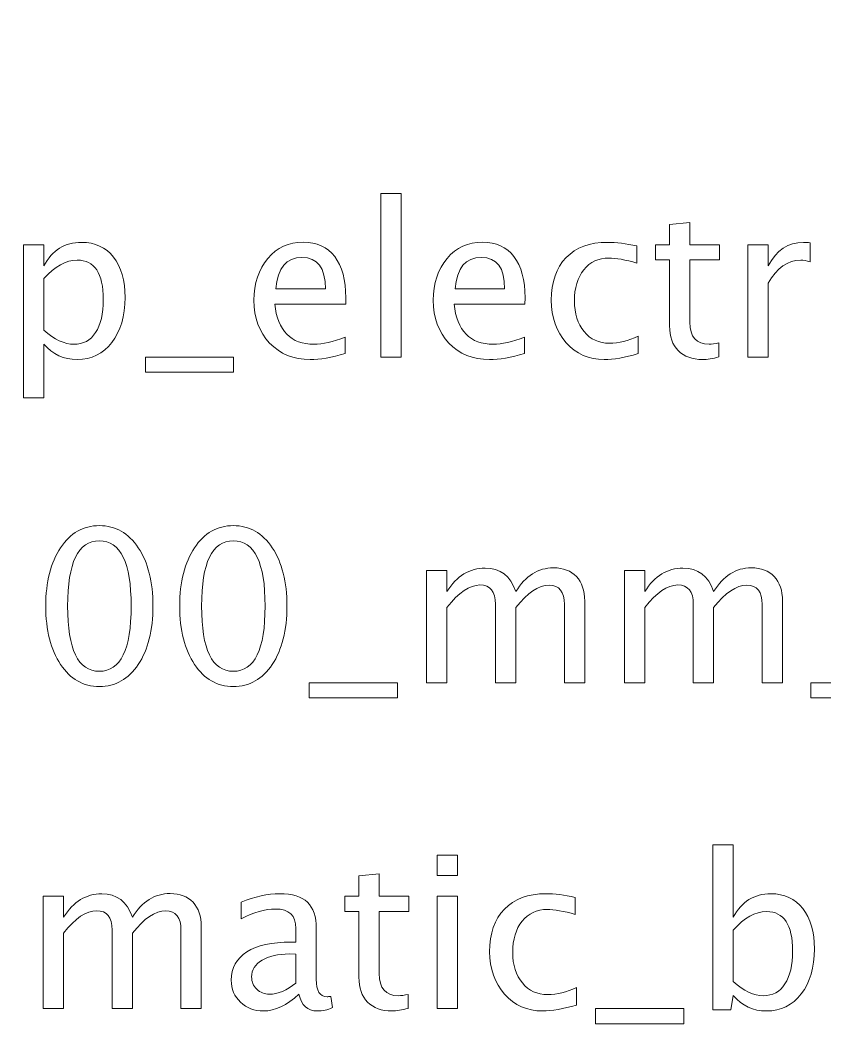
# Model space of a CAD drawing. Header units: centimetres. Extents: x -6.7 to 6.7, y -12.1 to 12.1.
# Drawn here: x -0.966 to 1.444, y 3.035 to 6.1 of the extents above; entities that cross this region are included whole.
import ezdxf

# ---------------------------------------------------------------- set-up
doc = ezdxf.new("R2010")
doc.units = ezdxf.units.CM
doc.header["$MEASUREMENT"] = 0
doc.layers.add('Layer 1', color=7, linetype='Continuous')

msp = doc.modelspace()

# ---------------------------------------------------------------- linework, layer by layer
at = {"layer": 'Layer 1', "lineweight": 53}
msp.add_open_spline([(6.2, 12.05), (6.2, 12.05), (-6.2, 12.05), (-6.2, 12.05), (-6.2, 12.05), (-6.47614, 12.05), (-6.7, 11.82614), (-6.7, 11.55), (-6.7, 11.55), (-6.7, 11.55), (-6.7, 0.65), (-6.7, 0.65), (-6.7, 0.65), (-6.7, 0.37386), (-6.47614, 0.15), (-6.2, 0.15), (-6.2, 0.15), (-6.2, 0.15), (6.2, 0.15), (6.2, 0.15), (6.2, 0.15), (6.47614, 0.15), (6.7, 0.37386), (6.7, 0.65), (6.7, 0.65), (6.7, 0.65), (6.7, 11.55), (6.7, 11.55), (6.7, 11.55), (6.7, 11.82614), (6.47614, 12.05), (6.2, 12.05)], degree=3, knots=[0, 0, 0, 0, 0.1111111, 0.1111111, 0.1111111, 0.1111111, 0.2222222, 0.2222222, 0.2222222, 0.2222222, 0.3333333, 0.3333333, 0.3333333, 0.3333333, 0.4444444, 0.4444444, 0.4444444, 0.4444444, 0.5555556, 0.5555556, 0.5555556, 0.5555556, 0.6666667, 0.6666667, 0.6666667, 0.6666667, 0.7777778, 0.7777778, 0.7777778, 0.7777778, 1, 1, 1, 1], dxfattribs=at)
at = {"layer": 'Layer 1', "color": 5, "lineweight": 9}
for points, knots in [([(0.11458, 5.09174), (0.11458, 5.09174), (0.11458, 5.58133), (0.11458, 5.58133), (0.11458, 5.58133), (0.11458, 5.58133), (0.17554, 5.58133), (0.17554, 5.58133), (0.17554, 5.58133), (0.17554, 5.58133), (0.17554, 5.09174), (0.17554, 5.09174), (0.17554, 5.09174), (0.17554, 5.09174), (0.11458, 5.09174), (0.11458, 5.09174)], [0, 0, 0, 0, 0.2, 0.2, 0.2, 0.2, 0.4, 0.4, 0.4, 0.4, 0.6, 0.6, 0.6, 0.6, 1, 1, 1, 1]), ([(1.12764, 5.09185), (1.1088, 5.08666), (1.09239, 5.08412), (1.07853, 5.08412), (1.07853, 5.08412), (1.04741, 5.08412), (1.02318, 5.09301), (1.00582, 5.11079), (1.00582, 5.11079), (0.98836, 5.12857), (0.97968, 5.15323), (0.97968, 5.18487), (0.97968, 5.18487), (0.97968, 5.18487), (0.97968, 5.38257), (0.97968, 5.38257), (0.97968, 5.38257), (0.97968, 5.38257), (0.93756, 5.38257), (0.93756, 5.38257), (0.93756, 5.38257), (0.93756, 5.38257), (0.93756, 5.42829), (0.93756, 5.42829), (0.93756, 5.42829), (0.93756, 5.42829), (0.97968, 5.42829), (0.97968, 5.42829), (0.97968, 5.42829), (0.97968, 5.42829), (0.97968, 5.48914), (0.97968, 5.48914), (0.97968, 5.48914), (0.97968, 5.48914), (1.04064, 5.49497), (1.04064, 5.49497), (1.04064, 5.49497), (1.04064, 5.49497), (1.04064, 5.42829), (1.04064, 5.42829), (1.04064, 5.42829), (1.04064, 5.42829), (1.12891, 5.42829), (1.12891, 5.42829), (1.12891, 5.42829), (1.12891, 5.42829), (1.12891, 5.38257), (1.12891, 5.38257), (1.12891, 5.38257), (1.12891, 5.38257), (1.04064, 5.38257), (1.04064, 5.38257), (1.04064, 5.38257), (1.04064, 5.38257), (1.04064, 5.19588), (1.04064, 5.19588), (1.04064, 5.19588), (1.04064, 5.15185), (1.0598, 5.12984), (1.098, 5.12984), (1.098, 5.12984), (1.10615, 5.12984), (1.11599, 5.13122), (1.12764, 5.13386), (1.12764, 5.13386), (1.12764, 5.13386), (1.12764, 5.09185), (1.12764, 5.09185)], [0, 0, 0, 0, 0.0555556, 0.0555556, 0.0555556, 0.0555556, 0.1111111, 0.1111111, 0.1111111, 0.1111111, 0.1666667, 0.1666667, 0.1666667, 0.1666667, 0.2222222, 0.2222222, 0.2222222, 0.2222222, 0.2777778, 0.2777778, 0.2777778, 0.2777778, 0.3333333, 0.3333333, 0.3333333, 0.3333333, 0.3888889, 0.3888889, 0.3888889, 0.3888889, 0.4444444, 0.4444444, 0.4444444, 0.4444444, 0.5, 0.5, 0.5, 0.5, 0.5555556, 0.5555556, 0.5555556, 0.5555556, 0.6111111, 0.6111111, 0.6111111, 0.6111111, 0.6666667, 0.6666667, 0.6666667, 0.6666667, 0.7222222, 0.7222222, 0.7222222, 0.7222222, 0.7777778, 0.7777778, 0.7777778, 0.7777778, 0.8333333, 0.8333333, 0.8333333, 0.8333333, 0.8888889, 0.8888889, 0.8888889, 0.8888889, 1, 1, 1, 1]), ([(-0.95635, 4.96918), (-0.95635, 4.96918), (-0.95635, 5.42829), (-0.95635, 5.42829), (-0.95635, 5.42829), (-0.95635, 5.42829), (-0.89539, 5.42829), (-0.89539, 5.42829), (-0.89539, 5.42829), (-0.89539, 5.42829), (-0.89539, 5.36468), (-0.89539, 5.36468), (-0.89539, 5.36468), (-0.87041, 5.41178), (-0.83284, 5.43528), (-0.78277, 5.43528), (-0.78277, 5.43528), (-0.74224, 5.43528), (-0.71038, 5.42056), (-0.6871, 5.39104), (-0.6871, 5.39104), (-0.66382, 5.36151), (-0.65217, 5.32119), (-0.65217, 5.27007), (-0.65217, 5.27007), (-0.65217, 5.2144), (-0.6654, 5.16942), (-0.69176, 5.13534), (-0.69176, 5.13534), (-0.71811, 5.10116), (-0.75282, 5.08412), (-0.79579, 5.08412), (-0.79579, 5.08412), (-0.8357, 5.08412), (-0.86893, 5.09936), (-0.89539, 5.12995), (-0.89539, 5.12995), (-0.89539, 5.12995), (-0.89539, 4.96918), (-0.89539, 4.96918), (-0.89539, 4.96918), (-0.89539, 4.96918), (-0.95635, 4.96918), (-0.95635, 4.96918)], [0, 0, 0, 0, 0.0833333, 0.0833333, 0.0833333, 0.0833333, 0.1666667, 0.1666667, 0.1666667, 0.1666667, 0.25, 0.25, 0.25, 0.25, 0.3333333, 0.3333333, 0.3333333, 0.3333333, 0.4166667, 0.4166667, 0.4166667, 0.4166667, 0.5, 0.5, 0.5, 0.5, 0.5833333, 0.5833333, 0.5833333, 0.5833333, 0.6666667, 0.6666667, 0.6666667, 0.6666667, 0.75, 0.75, 0.75, 0.75, 0.8333333, 0.8333333, 0.8333333, 0.8333333, 1, 1, 1, 1]), ([(0.00781, 5.10254), (-0.03315, 5.09026), (-0.06818, 5.08412), (-0.0974, 5.08412), (-0.0974, 5.08412), (-0.14725, 5.08412), (-0.18778, 5.10063), (-0.21901, 5.13354), (-0.21901, 5.13354), (-0.25023, 5.16646), (-0.26589, 5.20911), (-0.26589, 5.2616), (-0.26589, 5.2616), (-0.26589, 5.31251), (-0.25213, 5.35431), (-0.22451, 5.38702), (-0.22451, 5.38702), (-0.19689, 5.41961), (-0.16154, 5.43591), (-0.11846, 5.43591), (-0.11846, 5.43591), (-0.07771, 5.43591), (-0.04617, 5.42141), (-0.02394, 5.39241), (-0.02394, 5.39241), (-0.00172, 5.36341), (0.00939, 5.32235), (0.00939, 5.26912), (0.00939, 5.26912), (0.00939, 5.26912), (0.00908, 5.25049), (0.00908, 5.25049), (0.00908, 5.25049), (0.00908, 5.25049), (-0.20366, 5.25049), (-0.20366, 5.25049), (-0.20366, 5.25049), (-0.19477, 5.17006), (-0.15551, 5.12984), (-0.08597, 5.12984), (-0.08597, 5.12984), (-0.06046, 5.12984), (-0.02924, 5.13704), (0.00781, 5.15143), (0.00781, 5.15143), (0.00781, 5.15143), (0.00781, 5.10254), (0.00781, 5.10254)], [0, 0, 0, 0, 0.0769231, 0.0769231, 0.0769231, 0.0769231, 0.1538462, 0.1538462, 0.1538462, 0.1538462, 0.2307692, 0.2307692, 0.2307692, 0.2307692, 0.3076923, 0.3076923, 0.3076923, 0.3076923, 0.3846154, 0.3846154, 0.3846154, 0.3846154, 0.4615385, 0.4615385, 0.4615385, 0.4615385, 0.5384615, 0.5384615, 0.5384615, 0.5384615, 0.6153846, 0.6153846, 0.6153846, 0.6153846, 0.6923077, 0.6923077, 0.6923077, 0.6923077, 0.7692308, 0.7692308, 0.7692308, 0.7692308, 0.8461538, 0.8461538, 0.8461538, 0.8461538, 1, 1, 1, 1]), ([(0.54514, 5.10254), (0.50418, 5.09026), (0.46915, 5.08412), (0.43993, 5.08412), (0.43993, 5.08412), (0.39008, 5.08412), (0.34955, 5.10063), (0.31832, 5.13354), (0.31832, 5.13354), (0.2871, 5.16646), (0.27144, 5.20911), (0.27144, 5.2616), (0.27144, 5.2616), (0.27144, 5.31251), (0.2852, 5.35431), (0.31282, 5.38702), (0.31282, 5.38702), (0.34044, 5.41961), (0.37579, 5.43591), (0.41887, 5.43591), (0.41887, 5.43591), (0.45962, 5.43591), (0.49116, 5.42141), (0.51339, 5.39241), (0.51339, 5.39241), (0.53561, 5.36341), (0.54672, 5.32235), (0.54672, 5.26912), (0.54672, 5.26912), (0.54672, 5.26912), (0.54641, 5.25049), (0.54641, 5.25049), (0.54641, 5.25049), (0.54641, 5.25049), (0.33367, 5.25049), (0.33367, 5.25049), (0.33367, 5.25049), (0.34256, 5.17006), (0.38182, 5.12984), (0.45136, 5.12984), (0.45136, 5.12984), (0.47687, 5.12984), (0.50809, 5.13704), (0.54514, 5.15143), (0.54514, 5.15143), (0.54514, 5.15143), (0.54514, 5.10254), (0.54514, 5.10254)], [0, 0, 0, 0, 0.0769231, 0.0769231, 0.0769231, 0.0769231, 0.1538462, 0.1538462, 0.1538462, 0.1538462, 0.2307692, 0.2307692, 0.2307692, 0.2307692, 0.3076923, 0.3076923, 0.3076923, 0.3076923, 0.3846154, 0.3846154, 0.3846154, 0.3846154, 0.4615385, 0.4615385, 0.4615385, 0.4615385, 0.5384615, 0.5384615, 0.5384615, 0.5384615, 0.6153846, 0.6153846, 0.6153846, 0.6153846, 0.6923077, 0.6923077, 0.6923077, 0.6923077, 0.7692308, 0.7692308, 0.7692308, 0.7692308, 0.8461538, 0.8461538, 0.8461538, 0.8461538, 1, 1, 1, 1]), ([(0.8856, 5.1019), (0.84612, 5.09005), (0.81205, 5.08412), (0.78336, 5.08412), (0.78336, 5.08412), (0.73785, 5.08412), (0.70017, 5.10095), (0.67022, 5.1345), (0.67022, 5.1345), (0.64027, 5.16815), (0.62524, 5.21059), (0.62524, 5.26171), (0.62524, 5.26171), (0.62524, 5.31632), (0.64006, 5.35897), (0.66969, 5.38945), (0.66969, 5.38945), (0.69932, 5.42004), (0.7407, 5.43528), (0.79383, 5.43528), (0.79383, 5.43528), (0.81998, 5.43528), (0.84941, 5.43168), (0.88179, 5.42448), (0.88179, 5.42448), (0.88179, 5.42448), (0.88179, 5.37305), (0.88179, 5.37305), (0.88179, 5.37305), (0.84739, 5.38321), (0.81935, 5.38829), (0.79775, 5.38829), (0.79775, 5.38829), (0.76642, 5.38829), (0.74134, 5.37654), (0.72261, 5.35315), (0.72261, 5.35315), (0.70387, 5.32976), (0.69446, 5.29854), (0.69446, 5.25959), (0.69446, 5.25959), (0.69446, 5.22181), (0.70419, 5.19133), (0.72356, 5.16794), (0.72356, 5.16794), (0.74293, 5.14466), (0.76822, 5.13302), (0.79965, 5.13302), (0.79965, 5.13302), (0.8275, 5.13302), (0.85607, 5.14021), (0.8856, 5.15461), (0.8856, 5.15461), (0.8856, 5.15461), (0.8856, 5.1019), (0.8856, 5.1019)], [0, 0, 0, 0, 0.0666667, 0.0666667, 0.0666667, 0.0666667, 0.1333333, 0.1333333, 0.1333333, 0.1333333, 0.2, 0.2, 0.2, 0.2, 0.2666667, 0.2666667, 0.2666667, 0.2666667, 0.3333333, 0.3333333, 0.3333333, 0.3333333, 0.4, 0.4, 0.4, 0.4, 0.4666667, 0.4666667, 0.4666667, 0.4666667, 0.5333333, 0.5333333, 0.5333333, 0.5333333, 0.6, 0.6, 0.6, 0.6, 0.6666667, 0.6666667, 0.6666667, 0.6666667, 0.7333333, 0.7333333, 0.7333333, 0.7333333, 0.8, 0.8, 0.8, 0.8, 0.8666667, 0.8666667, 0.8666667, 0.8666667, 1, 1, 1, 1]), ([(1.21463, 5.09174), (1.21463, 5.09174), (1.21463, 5.42829), (1.21463, 5.42829), (1.21463, 5.42829), (1.21463, 5.42829), (1.27559, 5.42829), (1.27559, 5.42829), (1.27559, 5.42829), (1.27559, 5.42829), (1.27559, 5.36468), (1.27559, 5.36468), (1.27559, 5.36468), (1.29983, 5.41178), (1.33496, 5.43528), (1.38112, 5.43528), (1.38112, 5.43528), (1.38736, 5.43528), (1.39392, 5.43475), (1.4007, 5.43369), (1.4007, 5.43369), (1.4007, 5.43369), (1.4007, 5.37664), (1.4007, 5.37664), (1.4007, 5.37664), (1.39011, 5.38014), (1.3808, 5.38194), (1.37276, 5.38194), (1.37276, 5.38194), (1.33401, 5.38194), (1.30163, 5.35908), (1.27559, 5.31325), (1.27559, 5.31325), (1.27559, 5.31325), (1.27559, 5.09174), (1.27559, 5.09174), (1.27559, 5.09174), (1.27559, 5.09174), (1.21463, 5.09174), (1.21463, 5.09174)], [0, 0, 0, 0, 0.0909091, 0.0909091, 0.0909091, 0.0909091, 0.1818182, 0.1818182, 0.1818182, 0.1818182, 0.2727273, 0.2727273, 0.2727273, 0.2727273, 0.3636364, 0.3636364, 0.3636364, 0.3636364, 0.4545455, 0.4545455, 0.4545455, 0.4545455, 0.5454545, 0.5454545, 0.5454545, 0.5454545, 0.6363636, 0.6363636, 0.6363636, 0.6363636, 0.7272727, 0.7272727, 0.7272727, 0.7272727, 0.8181818, 0.8181818, 0.8181818, 0.8181818, 1, 1, 1, 1]), ([(-0.89539, 5.17196), (-0.86396, 5.14392), (-0.83401, 5.12984), (-0.80554, 5.12984), (-0.80554, 5.12984), (-0.77748, 5.12984), (-0.75579, 5.14159), (-0.74055, 5.16498), (-0.74055, 5.16498), (-0.7252, 5.18837), (-0.71758, 5.22128), (-0.71758, 5.26383), (-0.71758, 5.26383), (-0.71758, 5.34257), (-0.74361, 5.38194), (-0.79568, 5.38194), (-0.79568, 5.38194), (-0.82977, 5.38194), (-0.863, 5.36352), (-0.89539, 5.32658), (-0.89539, 5.32658), (-0.89539, 5.32658), (-0.89539, 5.17196), (-0.89539, 5.17196)], [0, 0, 0, 0, 0.1428571, 0.1428571, 0.1428571, 0.1428571, 0.2857143, 0.2857143, 0.2857143, 0.2857143, 0.4285714, 0.4285714, 0.4285714, 0.4285714, 0.5714286, 0.5714286, 0.5714286, 0.5714286, 0.7142857, 0.7142857, 0.7142857, 0.7142857, 1, 1, 1, 1]), ([(-0.20048, 5.29621), (-0.20048, 5.29621), (-0.05188, 5.29621), (-0.05188, 5.29621), (-0.05188, 5.29621), (-0.05188, 5.35886), (-0.07527, 5.39019), (-0.12196, 5.39019), (-0.12196, 5.39019), (-0.16895, 5.39019), (-0.19509, 5.35886), (-0.20048, 5.29621)], [0, 0, 0, 0, 0.25, 0.25, 0.25, 0.25, 0.5, 0.5, 0.5, 0.5, 1, 1, 1, 1]), ([(0.33685, 5.29621), (0.33685, 5.29621), (0.48545, 5.29621), (0.48545, 5.29621), (0.48545, 5.29621), (0.48545, 5.35886), (0.46206, 5.39019), (0.41537, 5.39019), (0.41537, 5.39019), (0.36838, 5.39019), (0.34224, 5.35886), (0.33685, 5.29621)], [0, 0, 0, 0, 0.25, 0.25, 0.25, 0.25, 0.5, 0.5, 0.5, 0.5, 1, 1, 1, 1]), ([(-0.59101, 5.04602), (-0.59101, 5.04602), (-0.59101, 5.09174), (-0.59101, 5.09174), (-0.59101, 5.09174), (-0.59101, 5.09174), (-0.32684, 5.09174), (-0.32684, 5.09174), (-0.32684, 5.09174), (-0.32684, 5.09174), (-0.32684, 5.04602), (-0.32684, 5.04602), (-0.32684, 5.04602), (-0.32684, 5.04602), (-0.59101, 5.04602), (-0.59101, 5.04602)], [0, 0, 0, 0, 0.2, 0.2, 0.2, 0.2, 0.4, 0.4, 0.4, 0.4, 0.6, 0.6, 0.6, 0.6, 1, 1, 1, 1]), ([(-0.72927, 4.10453), (-0.77742, 4.10453), (-0.81626, 4.12665), (-0.84569, 4.17078), (-0.84569, 4.17078), (-0.87521, 4.21491), (-0.88992, 4.27312), (-0.88992, 4.34551), (-0.88992, 4.34551), (-0.88992, 4.4179), (-0.87521, 4.47611), (-0.84569, 4.52024), (-0.84569, 4.52024), (-0.81626, 4.56438), (-0.77742, 4.5865), (-0.72927, 4.5865), (-0.72927, 4.5865), (-0.68089, 4.5865), (-0.64205, 4.56448), (-0.61263, 4.52046), (-0.61263, 4.52046), (-0.58332, 4.47643), (-0.5686, 4.41811), (-0.5686, 4.34551), (-0.5686, 4.34551), (-0.5686, 4.27312), (-0.58332, 4.21491), (-0.61263, 4.17078), (-0.61263, 4.17078), (-0.64205, 4.12665), (-0.68089, 4.10453), (-0.72927, 4.10453)], [0, 0, 0, 0, 0.1111111, 0.1111111, 0.1111111, 0.1111111, 0.2222222, 0.2222222, 0.2222222, 0.2222222, 0.3333333, 0.3333333, 0.3333333, 0.3333333, 0.4444444, 0.4444444, 0.4444444, 0.4444444, 0.5555556, 0.5555556, 0.5555556, 0.5555556, 0.6666667, 0.6666667, 0.6666667, 0.6666667, 0.7777778, 0.7777778, 0.7777778, 0.7777778, 1, 1, 1, 1]), ([(-0.32774, 4.10453), (-0.37589, 4.10453), (-0.41473, 4.12665), (-0.44416, 4.17078), (-0.44416, 4.17078), (-0.47368, 4.21491), (-0.48839, 4.27312), (-0.48839, 4.34551), (-0.48839, 4.34551), (-0.48839, 4.4179), (-0.47368, 4.47611), (-0.44416, 4.52024), (-0.44416, 4.52024), (-0.41473, 4.56438), (-0.37589, 4.5865), (-0.32774, 4.5865), (-0.32774, 4.5865), (-0.27936, 4.5865), (-0.24052, 4.56448), (-0.2111, 4.52046), (-0.2111, 4.52046), (-0.18179, 4.47643), (-0.16707, 4.41811), (-0.16707, 4.34551), (-0.16707, 4.34551), (-0.16707, 4.27312), (-0.18179, 4.21491), (-0.2111, 4.17078), (-0.2111, 4.17078), (-0.24052, 4.12665), (-0.27936, 4.10453), (-0.32774, 4.10453)], [0, 0, 0, 0, 0.1111111, 0.1111111, 0.1111111, 0.1111111, 0.2222222, 0.2222222, 0.2222222, 0.2222222, 0.3333333, 0.3333333, 0.3333333, 0.3333333, 0.4444444, 0.4444444, 0.4444444, 0.4444444, 0.5555556, 0.5555556, 0.5555556, 0.5555556, 0.6666667, 0.6666667, 0.6666667, 0.6666667, 0.7777778, 0.7777778, 0.7777778, 0.7777778, 1, 1, 1, 1]), ([(-0.72938, 4.15025), (-0.66576, 4.15025), (-0.63401, 4.21534), (-0.63401, 4.34551), (-0.63401, 4.34551), (-0.63401, 4.47569), (-0.66576, 4.54078), (-0.72938, 4.54078), (-0.72938, 4.54078), (-0.79277, 4.54078), (-0.82452, 4.47569), (-0.82452, 4.34551), (-0.82452, 4.34551), (-0.82452, 4.21534), (-0.79277, 4.15025), (-0.72938, 4.15025)], [0, 0, 0, 0, 0.2, 0.2, 0.2, 0.2, 0.4, 0.4, 0.4, 0.4, 0.6, 0.6, 0.6, 0.6, 1, 1, 1, 1]), ([(-0.32785, 4.15025), (-0.26423, 4.15025), (-0.23248, 4.21534), (-0.23248, 4.34551), (-0.23248, 4.34551), (-0.23248, 4.47569), (-0.26423, 4.54078), (-0.32785, 4.54078), (-0.32785, 4.54078), (-0.39124, 4.54078), (-0.42299, 4.47569), (-0.42299, 4.34551), (-0.42299, 4.34551), (-0.42299, 4.21534), (-0.39124, 4.15025), (-0.32785, 4.15025)], [0, 0, 0, 0, 0.2, 0.2, 0.2, 0.2, 0.4, 0.4, 0.4, 0.4, 0.6, 0.6, 0.6, 0.6, 1, 1, 1, 1]), ([(0.2516, 4.11596), (0.2516, 4.11596), (0.2516, 4.45251), (0.2516, 4.45251), (0.2516, 4.45251), (0.2516, 4.45251), (0.31256, 4.45251), (0.31256, 4.45251), (0.31256, 4.45251), (0.31256, 4.45251), (0.31256, 4.3889), (0.31256, 4.3889), (0.31256, 4.3889), (0.3423, 4.436), (0.3804, 4.4595), (0.42708, 4.4595), (0.42708, 4.4595), (0.47206, 4.4595), (0.50265, 4.436), (0.51895, 4.3889), (0.51895, 4.3889), (0.54784, 4.43642), (0.58551, 4.46013), (0.63176, 4.46013), (0.63176, 4.46013), (0.66129, 4.46013), (0.68426, 4.45145), (0.70066, 4.43399), (0.70066, 4.43399), (0.71707, 4.41653), (0.72532, 4.39208), (0.72532, 4.36065), (0.72532, 4.36065), (0.72532, 4.36065), (0.72532, 4.11596), (0.72532, 4.11596), (0.72532, 4.11596), (0.72532, 4.11596), (0.66436, 4.11596), (0.66436, 4.11596), (0.66436, 4.11596), (0.66436, 4.11596), (0.66436, 4.35059), (0.66436, 4.35059), (0.66436, 4.35059), (0.66436, 4.3889), (0.64912, 4.40806), (0.61864, 4.40806), (0.61864, 4.40806), (0.587, 4.40806), (0.55376, 4.38573), (0.51895, 4.34096), (0.51895, 4.34096), (0.51895, 4.34096), (0.51895, 4.11596), (0.51895, 4.11596), (0.51895, 4.11596), (0.51895, 4.11596), (0.45799, 4.11596), (0.45799, 4.11596), (0.45799, 4.11596), (0.45799, 4.11596), (0.45799, 4.3508), (0.45799, 4.3508), (0.45799, 4.3508), (0.45799, 4.38943), (0.44253, 4.4087), (0.41152, 4.4087), (0.41152, 4.4087), (0.38072, 4.4087), (0.3477, 4.38626), (0.31256, 4.34128), (0.31256, 4.34128), (0.31256, 4.34128), (0.31256, 4.11596), (0.31256, 4.11596), (0.31256, 4.11596), (0.31256, 4.11596), (0.2516, 4.11596), (0.2516, 4.11596)], [0, 0, 0, 0, 0.047619, 0.047619, 0.047619, 0.047619, 0.0952381, 0.0952381, 0.0952381, 0.0952381, 0.1428571, 0.1428571, 0.1428571, 0.1428571, 0.1904762, 0.1904762, 0.1904762, 0.1904762, 0.2380952, 0.2380952, 0.2380952, 0.2380952, 0.2857143, 0.2857143, 0.2857143, 0.2857143, 0.3333333, 0.3333333, 0.3333333, 0.3333333, 0.3809524, 0.3809524, 0.3809524, 0.3809524, 0.4285714, 0.4285714, 0.4285714, 0.4285714, 0.4761905, 0.4761905, 0.4761905, 0.4761905, 0.5238095, 0.5238095, 0.5238095, 0.5238095, 0.5714286, 0.5714286, 0.5714286, 0.5714286, 0.6190476, 0.6190476, 0.6190476, 0.6190476, 0.6666667, 0.6666667, 0.6666667, 0.6666667, 0.7142857, 0.7142857, 0.7142857, 0.7142857, 0.7619048, 0.7619048, 0.7619048, 0.7619048, 0.8095238, 0.8095238, 0.8095238, 0.8095238, 0.8571429, 0.8571429, 0.8571429, 0.8571429, 0.9047619, 0.9047619, 0.9047619, 0.9047619, 1, 1, 1, 1]), ([(0.84448, 4.11596), (0.84448, 4.11596), (0.84448, 4.45251), (0.84448, 4.45251), (0.84448, 4.45251), (0.84448, 4.45251), (0.90544, 4.45251), (0.90544, 4.45251), (0.90544, 4.45251), (0.90544, 4.45251), (0.90544, 4.3889), (0.90544, 4.3889), (0.90544, 4.3889), (0.93518, 4.436), (0.97328, 4.4595), (1.01996, 4.4595), (1.01996, 4.4595), (1.06494, 4.4595), (1.09553, 4.436), (1.11183, 4.3889), (1.11183, 4.3889), (1.14072, 4.43642), (1.17839, 4.46013), (1.22464, 4.46013), (1.22464, 4.46013), (1.25417, 4.46013), (1.27714, 4.45145), (1.29354, 4.43399), (1.29354, 4.43399), (1.30995, 4.41653), (1.3182, 4.39208), (1.3182, 4.36065), (1.3182, 4.36065), (1.3182, 4.36065), (1.3182, 4.11596), (1.3182, 4.11596), (1.3182, 4.11596), (1.3182, 4.11596), (1.25724, 4.11596), (1.25724, 4.11596), (1.25724, 4.11596), (1.25724, 4.11596), (1.25724, 4.35059), (1.25724, 4.35059), (1.25724, 4.35059), (1.25724, 4.3889), (1.242, 4.40806), (1.21152, 4.40806), (1.21152, 4.40806), (1.17988, 4.40806), (1.14664, 4.38573), (1.11183, 4.34096), (1.11183, 4.34096), (1.11183, 4.34096), (1.11183, 4.11596), (1.11183, 4.11596), (1.11183, 4.11596), (1.11183, 4.11596), (1.05087, 4.11596), (1.05087, 4.11596), (1.05087, 4.11596), (1.05087, 4.11596), (1.05087, 4.3508), (1.05087, 4.3508), (1.05087, 4.3508), (1.05087, 4.38943), (1.03541, 4.4087), (1.0044, 4.4087), (1.0044, 4.4087), (0.9736, 4.4087), (0.94058, 4.38626), (0.90544, 4.34128), (0.90544, 4.34128), (0.90544, 4.34128), (0.90544, 4.11596), (0.90544, 4.11596), (0.90544, 4.11596), (0.90544, 4.11596), (0.84448, 4.11596), (0.84448, 4.11596)], [0, 0, 0, 0, 0.047619, 0.047619, 0.047619, 0.047619, 0.0952381, 0.0952381, 0.0952381, 0.0952381, 0.1428571, 0.1428571, 0.1428571, 0.1428571, 0.1904762, 0.1904762, 0.1904762, 0.1904762, 0.2380952, 0.2380952, 0.2380952, 0.2380952, 0.2857143, 0.2857143, 0.2857143, 0.2857143, 0.3333333, 0.3333333, 0.3333333, 0.3333333, 0.3809524, 0.3809524, 0.3809524, 0.3809524, 0.4285714, 0.4285714, 0.4285714, 0.4285714, 0.4761905, 0.4761905, 0.4761905, 0.4761905, 0.5238095, 0.5238095, 0.5238095, 0.5238095, 0.5714286, 0.5714286, 0.5714286, 0.5714286, 0.6190476, 0.6190476, 0.6190476, 0.6190476, 0.6666667, 0.6666667, 0.6666667, 0.6666667, 0.7142857, 0.7142857, 0.7142857, 0.7142857, 0.7619048, 0.7619048, 0.7619048, 0.7619048, 0.8095238, 0.8095238, 0.8095238, 0.8095238, 0.8571429, 0.8571429, 0.8571429, 0.8571429, 0.9047619, 0.9047619, 0.9047619, 0.9047619, 1, 1, 1, 1]), ([(-0.1002, 4.07024), (-0.1002, 4.07024), (-0.1002, 4.11596), (-0.1002, 4.11596), (-0.1002, 4.11596), (-0.1002, 4.11596), (0.16397, 4.11596), (0.16397, 4.11596), (0.16397, 4.11596), (0.16397, 4.11596), (0.16397, 4.07024), (0.16397, 4.07024), (0.16397, 4.07024), (0.16397, 4.07024), (-0.1002, 4.07024), (-0.1002, 4.07024)], [0, 0, 0, 0, 0.2, 0.2, 0.2, 0.2, 0.4, 0.4, 0.4, 0.4, 0.6, 0.6, 0.6, 0.6, 1, 1, 1, 1]), ([(1.40308, 4.07024), (1.40308, 4.07024), (1.40308, 4.11596), (1.40308, 4.11596), (1.40308, 4.11596), (1.40308, 4.11596), (1.66725, 4.11596), (1.66725, 4.11596), (1.66725, 4.11596), (1.66725, 4.11596), (1.66725, 4.07024), (1.66725, 4.07024), (1.66725, 4.07024), (1.66725, 4.07024), (1.40308, 4.07024), (1.40308, 4.07024)], [0, 0, 0, 0, 0.2, 0.2, 0.2, 0.2, 0.4, 0.4, 0.4, 0.4, 0.6, 0.6, 0.6, 0.6, 1, 1, 1, 1]), ([(1.10976, 3.13637), (1.10976, 3.13637), (1.10976, 3.62977), (1.10976, 3.62977), (1.10976, 3.62977), (1.10976, 3.62977), (1.17072, 3.62977), (1.17072, 3.62977), (1.17072, 3.62977), (1.17072, 3.62977), (1.17072, 3.41312), (1.17072, 3.41312), (1.17072, 3.41312), (1.1957, 3.46022), (1.23327, 3.48372), (1.28334, 3.48372), (1.28334, 3.48372), (1.32387, 3.48372), (1.35573, 3.469), (1.37901, 3.43948), (1.37901, 3.43948), (1.40229, 3.40995), (1.41394, 3.36963), (1.41394, 3.31851), (1.41394, 3.31851), (1.41394, 3.26284), (1.40071, 3.21786), (1.37435, 3.18378), (1.37435, 3.18378), (1.348, 3.1496), (1.31329, 3.13256), (1.27032, 3.13256), (1.27032, 3.13256), (1.23041, 3.13256), (1.19718, 3.1478), (1.17072, 3.17839), (1.17072, 3.17839), (1.17072, 3.17839), (1.16331, 3.13637), (1.16331, 3.13637), (1.16331, 3.13637), (1.16331, 3.13637), (1.10976, 3.13637), (1.10976, 3.13637)], [0, 0, 0, 0, 0.0833333, 0.0833333, 0.0833333, 0.0833333, 0.1666667, 0.1666667, 0.1666667, 0.1666667, 0.25, 0.25, 0.25, 0.25, 0.3333333, 0.3333333, 0.3333333, 0.3333333, 0.4166667, 0.4166667, 0.4166667, 0.4166667, 0.5, 0.5, 0.5, 0.5, 0.5833333, 0.5833333, 0.5833333, 0.5833333, 0.6666667, 0.6666667, 0.6666667, 0.6666667, 0.75, 0.75, 0.75, 0.75, 0.8333333, 0.8333333, 0.8333333, 0.8333333, 1, 1, 1, 1]), ([(0.28351, 3.53833), (0.28351, 3.53833), (0.28351, 3.59929), (0.28351, 3.59929), (0.28351, 3.59929), (0.28351, 3.59929), (0.34447, 3.59929), (0.34447, 3.59929), (0.34447, 3.59929), (0.34447, 3.59929), (0.34447, 3.53833), (0.34447, 3.53833), (0.34447, 3.53833), (0.34447, 3.53833), (0.28351, 3.53833), (0.28351, 3.53833)], [0, 0, 0, 0, 0.2, 0.2, 0.2, 0.2, 0.4, 0.4, 0.4, 0.4, 0.6, 0.6, 0.6, 0.6, 1, 1, 1, 1]), ([(0.19651, 3.14029), (0.17767, 3.1351), (0.16126, 3.13256), (0.1474, 3.13256), (0.1474, 3.13256), (0.11628, 3.13256), (0.09205, 3.14145), (0.07469, 3.15923), (0.07469, 3.15923), (0.05723, 3.17701), (0.04855, 3.20167), (0.04855, 3.23331), (0.04855, 3.23331), (0.04855, 3.23331), (0.04855, 3.43101), (0.04855, 3.43101), (0.04855, 3.43101), (0.04855, 3.43101), (0.00643, 3.43101), (0.00643, 3.43101), (0.00643, 3.43101), (0.00643, 3.43101), (0.00643, 3.47673), (0.00643, 3.47673), (0.00643, 3.47673), (0.00643, 3.47673), (0.04855, 3.47673), (0.04855, 3.47673), (0.04855, 3.47673), (0.04855, 3.47673), (0.04855, 3.53758), (0.04855, 3.53758), (0.04855, 3.53758), (0.04855, 3.53758), (0.10951, 3.54341), (0.10951, 3.54341), (0.10951, 3.54341), (0.10951, 3.54341), (0.10951, 3.47673), (0.10951, 3.47673), (0.10951, 3.47673), (0.10951, 3.47673), (0.19778, 3.47673), (0.19778, 3.47673), (0.19778, 3.47673), (0.19778, 3.47673), (0.19778, 3.43101), (0.19778, 3.43101), (0.19778, 3.43101), (0.19778, 3.43101), (0.10951, 3.43101), (0.10951, 3.43101), (0.10951, 3.43101), (0.10951, 3.43101), (0.10951, 3.24432), (0.10951, 3.24432), (0.10951, 3.24432), (0.10951, 3.20029), (0.12867, 3.17828), (0.16687, 3.17828), (0.16687, 3.17828), (0.17502, 3.17828), (0.18486, 3.17966), (0.19651, 3.1823), (0.19651, 3.1823), (0.19651, 3.1823), (0.19651, 3.14029), (0.19651, 3.14029)], [0, 0, 0, 0, 0.0555556, 0.0555556, 0.0555556, 0.0555556, 0.1111111, 0.1111111, 0.1111111, 0.1111111, 0.1666667, 0.1666667, 0.1666667, 0.1666667, 0.2222222, 0.2222222, 0.2222222, 0.2222222, 0.2777778, 0.2777778, 0.2777778, 0.2777778, 0.3333333, 0.3333333, 0.3333333, 0.3333333, 0.3888889, 0.3888889, 0.3888889, 0.3888889, 0.4444444, 0.4444444, 0.4444444, 0.4444444, 0.5, 0.5, 0.5, 0.5, 0.5555556, 0.5555556, 0.5555556, 0.5555556, 0.6111111, 0.6111111, 0.6111111, 0.6111111, 0.6666667, 0.6666667, 0.6666667, 0.6666667, 0.7222222, 0.7222222, 0.7222222, 0.7222222, 0.7777778, 0.7777778, 0.7777778, 0.7777778, 0.8333333, 0.8333333, 0.8333333, 0.8333333, 0.8888889, 0.8888889, 0.8888889, 0.8888889, 1, 1, 1, 1]), ([(-0.8975, 3.14018), (-0.8975, 3.14018), (-0.8975, 3.47673), (-0.8975, 3.47673), (-0.8975, 3.47673), (-0.8975, 3.47673), (-0.83654, 3.47673), (-0.83654, 3.47673), (-0.83654, 3.47673), (-0.83654, 3.47673), (-0.83654, 3.41312), (-0.83654, 3.41312), (-0.83654, 3.41312), (-0.8068, 3.46022), (-0.7687, 3.48372), (-0.72202, 3.48372), (-0.72202, 3.48372), (-0.67704, 3.48372), (-0.64645, 3.46022), (-0.63015, 3.41312), (-0.63015, 3.41312), (-0.60126, 3.46064), (-0.56359, 3.48435), (-0.51734, 3.48435), (-0.51734, 3.48435), (-0.48781, 3.48435), (-0.46484, 3.47567), (-0.44844, 3.45821), (-0.44844, 3.45821), (-0.43203, 3.44075), (-0.42378, 3.4163), (-0.42378, 3.38487), (-0.42378, 3.38487), (-0.42378, 3.38487), (-0.42378, 3.14018), (-0.42378, 3.14018), (-0.42378, 3.14018), (-0.42378, 3.14018), (-0.48474, 3.14018), (-0.48474, 3.14018), (-0.48474, 3.14018), (-0.48474, 3.14018), (-0.48474, 3.37481), (-0.48474, 3.37481), (-0.48474, 3.37481), (-0.48474, 3.41312), (-0.49998, 3.43228), (-0.53046, 3.43228), (-0.53046, 3.43228), (-0.5621, 3.43228), (-0.59534, 3.40995), (-0.63015, 3.36518), (-0.63015, 3.36518), (-0.63015, 3.36518), (-0.63015, 3.14018), (-0.63015, 3.14018), (-0.63015, 3.14018), (-0.63015, 3.14018), (-0.69111, 3.14018), (-0.69111, 3.14018), (-0.69111, 3.14018), (-0.69111, 3.14018), (-0.69111, 3.37502), (-0.69111, 3.37502), (-0.69111, 3.37502), (-0.69111, 3.41365), (-0.70657, 3.43292), (-0.73758, 3.43292), (-0.73758, 3.43292), (-0.76838, 3.43292), (-0.8014, 3.41048), (-0.83654, 3.3655), (-0.83654, 3.3655), (-0.83654, 3.3655), (-0.83654, 3.14018), (-0.83654, 3.14018), (-0.83654, 3.14018), (-0.83654, 3.14018), (-0.8975, 3.14018), (-0.8975, 3.14018)], [0, 0, 0, 0, 0.047619, 0.047619, 0.047619, 0.047619, 0.0952381, 0.0952381, 0.0952381, 0.0952381, 0.1428571, 0.1428571, 0.1428571, 0.1428571, 0.1904762, 0.1904762, 0.1904762, 0.1904762, 0.2380952, 0.2380952, 0.2380952, 0.2380952, 0.2857143, 0.2857143, 0.2857143, 0.2857143, 0.3333333, 0.3333333, 0.3333333, 0.3333333, 0.3809524, 0.3809524, 0.3809524, 0.3809524, 0.4285714, 0.4285714, 0.4285714, 0.4285714, 0.4761905, 0.4761905, 0.4761905, 0.4761905, 0.5238095, 0.5238095, 0.5238095, 0.5238095, 0.5714286, 0.5714286, 0.5714286, 0.5714286, 0.6190476, 0.6190476, 0.6190476, 0.6190476, 0.6666667, 0.6666667, 0.6666667, 0.6666667, 0.7142857, 0.7142857, 0.7142857, 0.7142857, 0.7619048, 0.7619048, 0.7619048, 0.7619048, 0.8095238, 0.8095238, 0.8095238, 0.8095238, 0.8571429, 0.8571429, 0.8571429, 0.8571429, 0.9047619, 0.9047619, 0.9047619, 0.9047619, 1, 1, 1, 1]), ([(-0.13115, 3.18304), (-0.16778, 3.14939), (-0.20302, 3.13256), (-0.23689, 3.13256), (-0.23689, 3.13256), (-0.26472, 3.13256), (-0.2879, 3.14124), (-0.30621, 3.1587), (-0.30621, 3.1587), (-0.32462, 3.17616), (-0.33383, 3.19818), (-0.33383, 3.22474), (-0.33383, 3.22474), (-0.33383, 3.26147), (-0.31838, 3.28972), (-0.28747, 3.30941), (-0.28747, 3.30941), (-0.25657, 3.32909), (-0.21223, 3.33894), (-0.15444, 3.33894), (-0.15444, 3.33894), (-0.15444, 3.33894), (-0.14014, 3.33894), (-0.14014, 3.33894), (-0.14014, 3.33894), (-0.14014, 3.33894), (-0.14014, 3.37947), (-0.14014, 3.37947), (-0.14014, 3.37947), (-0.14014, 3.41852), (-0.16047, 3.438), (-0.20122, 3.438), (-0.20122, 3.438), (-0.23276, 3.438), (-0.26726, 3.42805), (-0.30462, 3.40815), (-0.30462, 3.40815), (-0.30462, 3.40815), (-0.30462, 3.45832), (-0.30462, 3.45832), (-0.30462, 3.45832), (-0.26356, 3.47525), (-0.22482, 3.48372), (-0.18852, 3.48372), (-0.18852, 3.48372), (-0.15116, 3.48372), (-0.12353, 3.47525), (-0.10585, 3.45821), (-0.10585, 3.45821), (-0.08807, 3.44117), (-0.07918, 3.41492), (-0.07918, 3.37947), (-0.07918, 3.37947), (-0.07918, 3.37947), (-0.07918, 3.22739), (-0.07918, 3.22739), (-0.07918, 3.22739), (-0.07918, 3.19257), (-0.0685, 3.17511), (-0.04701, 3.17511), (-0.04701, 3.17511), (-0.04437, 3.17511), (-0.04045, 3.17553), (-0.03526, 3.17638), (-0.03526, 3.17638), (-0.03526, 3.17638), (-0.03092, 3.14251), (-0.03092, 3.14251), (-0.03092, 3.14251), (-0.04479, 3.13584), (-0.06003, 3.13256), (-0.07675, 3.13256), (-0.07675, 3.13256), (-0.10522, 3.13256), (-0.12332, 3.14939), (-0.13115, 3.18304)], [0, 0, 0, 0, 0.05, 0.05, 0.05, 0.05, 0.1, 0.1, 0.1, 0.1, 0.15, 0.15, 0.15, 0.15, 0.2, 0.2, 0.2, 0.2, 0.25, 0.25, 0.25, 0.25, 0.3, 0.3, 0.3, 0.3, 0.35, 0.35, 0.35, 0.35, 0.4, 0.4, 0.4, 0.4, 0.45, 0.45, 0.45, 0.45, 0.5, 0.5, 0.5, 0.5, 0.55, 0.55, 0.55, 0.55, 0.6, 0.6, 0.6, 0.6, 0.65, 0.65, 0.65, 0.65, 0.7, 0.7, 0.7, 0.7, 0.75, 0.75, 0.75, 0.75, 0.8, 0.8, 0.8, 0.8, 0.85, 0.85, 0.85, 0.85, 0.9, 0.9, 0.9, 0.9, 1, 1, 1, 1]), ([(0.28351, 3.14018), (0.28351, 3.14018), (0.28351, 3.47673), (0.28351, 3.47673), (0.28351, 3.47673), (0.28351, 3.47673), (0.34447, 3.47673), (0.34447, 3.47673), (0.34447, 3.47673), (0.34447, 3.47673), (0.34447, 3.14018), (0.34447, 3.14018), (0.34447, 3.14018), (0.34447, 3.14018), (0.28351, 3.14018), (0.28351, 3.14018)], [0, 0, 0, 0, 0.2, 0.2, 0.2, 0.2, 0.4, 0.4, 0.4, 0.4, 0.6, 0.6, 0.6, 0.6, 1, 1, 1, 1]), ([(0.70072, 3.15034), (0.66124, 3.13849), (0.62717, 3.13256), (0.59848, 3.13256), (0.59848, 3.13256), (0.55297, 3.13256), (0.51529, 3.14939), (0.48534, 3.18294), (0.48534, 3.18294), (0.45539, 3.21659), (0.44036, 3.25903), (0.44036, 3.31015), (0.44036, 3.31015), (0.44036, 3.36476), (0.45518, 3.40741), (0.48481, 3.43789), (0.48481, 3.43789), (0.51444, 3.46848), (0.55582, 3.48372), (0.60895, 3.48372), (0.60895, 3.48372), (0.6351, 3.48372), (0.66453, 3.48012), (0.69691, 3.47292), (0.69691, 3.47292), (0.69691, 3.47292), (0.69691, 3.42149), (0.69691, 3.42149), (0.69691, 3.42149), (0.66251, 3.43165), (0.63447, 3.43673), (0.61287, 3.43673), (0.61287, 3.43673), (0.58154, 3.43673), (0.55646, 3.42498), (0.53773, 3.40159), (0.53773, 3.40159), (0.51899, 3.3782), (0.50958, 3.34698), (0.50958, 3.30803), (0.50958, 3.30803), (0.50958, 3.27025), (0.51931, 3.23977), (0.53868, 3.21638), (0.53868, 3.21638), (0.55805, 3.1931), (0.58334, 3.18146), (0.61477, 3.18146), (0.61477, 3.18146), (0.64262, 3.18146), (0.67119, 3.18865), (0.70072, 3.20305), (0.70072, 3.20305), (0.70072, 3.20305), (0.70072, 3.15034), (0.70072, 3.15034)], [0, 0, 0, 0, 0.0666667, 0.0666667, 0.0666667, 0.0666667, 0.1333333, 0.1333333, 0.1333333, 0.1333333, 0.2, 0.2, 0.2, 0.2, 0.2666667, 0.2666667, 0.2666667, 0.2666667, 0.3333333, 0.3333333, 0.3333333, 0.3333333, 0.4, 0.4, 0.4, 0.4, 0.4666667, 0.4666667, 0.4666667, 0.4666667, 0.5333333, 0.5333333, 0.5333333, 0.5333333, 0.6, 0.6, 0.6, 0.6, 0.6666667, 0.6666667, 0.6666667, 0.6666667, 0.7333333, 0.7333333, 0.7333333, 0.7333333, 0.8, 0.8, 0.8, 0.8, 0.8666667, 0.8666667, 0.8666667, 0.8666667, 1, 1, 1, 1]), ([(1.17072, 3.2204), (1.20215, 3.19236), (1.2321, 3.17828), (1.26057, 3.17828), (1.26057, 3.17828), (1.28863, 3.17828), (1.31032, 3.19003), (1.32556, 3.21342), (1.32556, 3.21342), (1.34091, 3.23681), (1.34853, 3.26972), (1.34853, 3.31227), (1.34853, 3.31227), (1.34853, 3.39101), (1.3225, 3.43038), (1.27043, 3.43038), (1.27043, 3.43038), (1.23634, 3.43038), (1.20311, 3.41196), (1.17072, 3.37502), (1.17072, 3.37502), (1.17072, 3.37502), (1.17072, 3.2204), (1.17072, 3.2204)], [0, 0, 0, 0, 0.1428571, 0.1428571, 0.1428571, 0.1428571, 0.2857143, 0.2857143, 0.2857143, 0.2857143, 0.4285714, 0.4285714, 0.4285714, 0.4285714, 0.5714286, 0.5714286, 0.5714286, 0.5714286, 0.7142857, 0.7142857, 0.7142857, 0.7142857, 1, 1, 1, 1]), ([(-0.14014, 3.21627), (-0.14014, 3.21627), (-0.14014, 3.30274), (-0.14014, 3.30274), (-0.14014, 3.30274), (-0.14014, 3.30274), (-0.15973, 3.30338), (-0.15973, 3.30338), (-0.15973, 3.30338), (-0.1936, 3.30338), (-0.22091, 3.29713), (-0.24175, 3.28464), (-0.24175, 3.28464), (-0.2625, 3.27205), (-0.27287, 3.25543), (-0.27287, 3.23469), (-0.27287, 3.23469), (-0.27287, 3.22019), (-0.26768, 3.20791), (-0.25742, 3.19786), (-0.25742, 3.19786), (-0.24705, 3.18781), (-0.23445, 3.18273), (-0.21953, 3.18273), (-0.21953, 3.18273), (-0.19413, 3.18273), (-0.16767, 3.19394), (-0.14014, 3.21627)], [0, 0, 0, 0, 0.125, 0.125, 0.125, 0.125, 0.25, 0.25, 0.25, 0.25, 0.375, 0.375, 0.375, 0.375, 0.5, 0.5, 0.5, 0.5, 0.625, 0.625, 0.625, 0.625, 0.75, 0.75, 0.75, 0.75, 1, 1, 1, 1]), ([(0.75797, 3.09446), (0.75797, 3.09446), (0.75797, 3.14018), (0.75797, 3.14018), (0.75797, 3.14018), (0.75797, 3.14018), (1.02214, 3.14018), (1.02214, 3.14018), (1.02214, 3.14018), (1.02214, 3.14018), (1.02214, 3.09446), (1.02214, 3.09446), (1.02214, 3.09446), (1.02214, 3.09446), (0.75797, 3.09446), (0.75797, 3.09446)], [0, 0, 0, 0, 0.2, 0.2, 0.2, 0.2, 0.4, 0.4, 0.4, 0.4, 0.6, 0.6, 0.6, 0.6, 1, 1, 1, 1])]:
    msp.add_open_spline(points, degree=3, knots=knots, dxfattribs=at)

doc.saveas('drawing.dxf')
